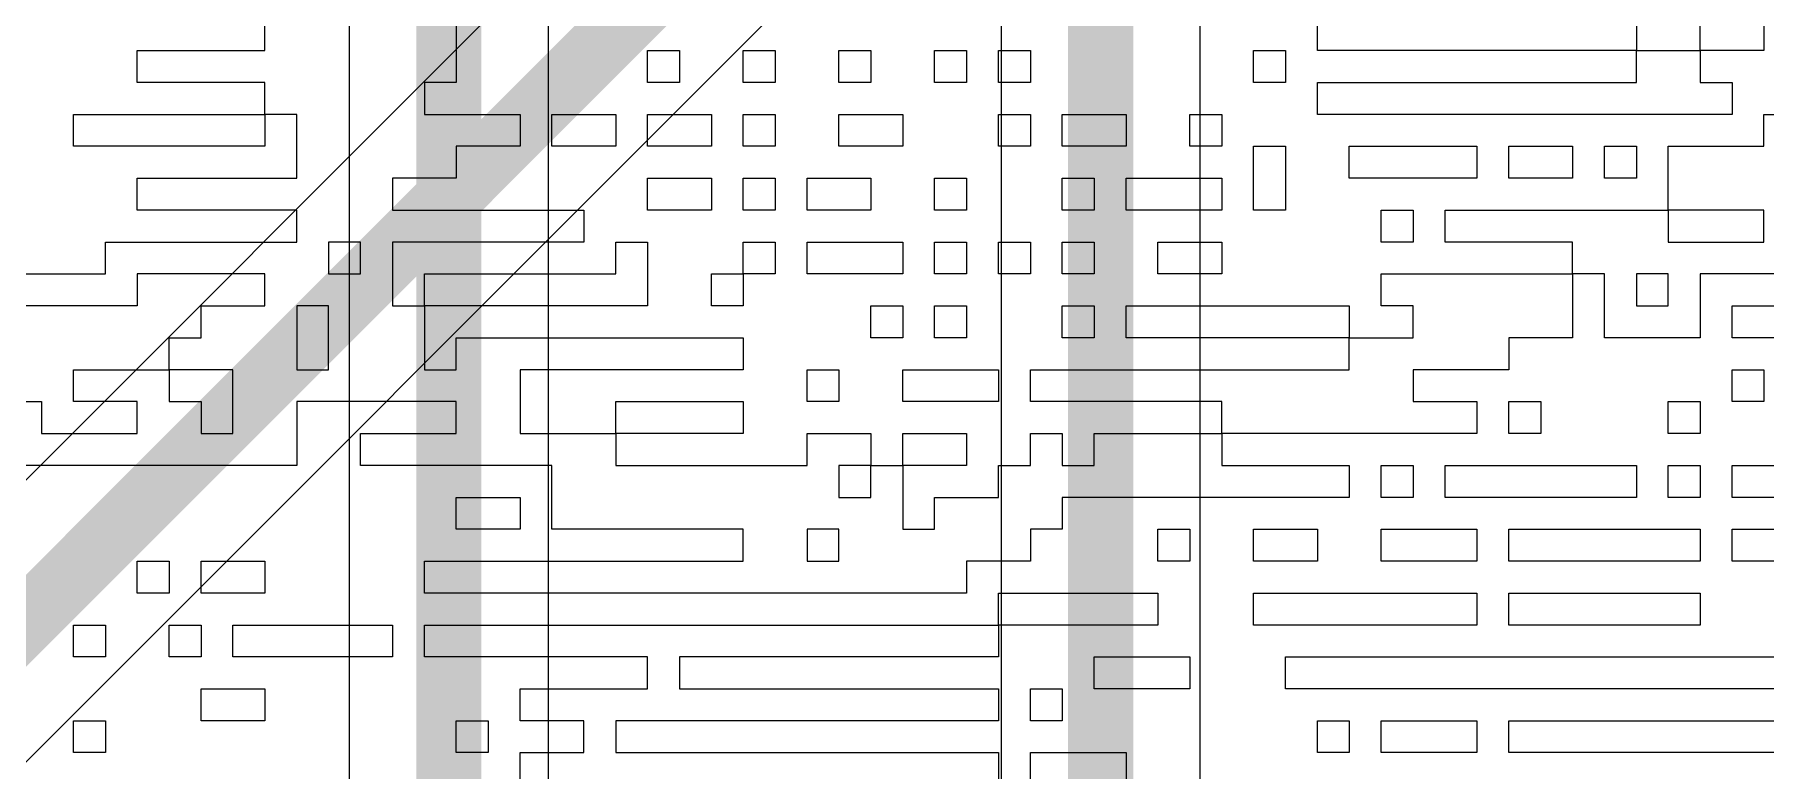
# Model space of a CAD drawing. Header units: inches. Extents: x 0.02 to 6.01, y 0.01 to 5.6.
# Drawn here: x 2.0914 to 2.357, y 2.9722 to 3.085 of the extents above; entities that cross this region are included whole.
import ezdxf

# ---------------------------------------------------------------- set-up
doc = ezdxf.new("R2010")
doc.units = ezdxf.units.IN
doc.header["$MEASUREMENT"] = 0
for name, color, linetype in [('Bottom Layer', 5, 'Continuous'), ('Bottom Overlay', 54, 'Continuous'), ('Top Layer', 1, 'Continuous')]:
    doc.layers.add(name, color=color, linetype=linetype)

msp = doc.modelspace()

# ---------------------------------------------------------------- linework, layer by layer
at = {"layer": 'Bottom Layer'}
for p, q in [((2.24371, 3.17034), (1.87022, 2.79684)), ((1.89184, 2.77522), (2.26086, 3.14423))]:
    msp.add_line(p, q, dxfattribs=at)
msp.add_lwpolyline([(1.855, 2.76, 0.01, 0.01, 0), (2.25453, 3.15953, 0.01, 0.01, 0)], format="xyseb", dxfattribs=at)
at = {"layer": 'Bottom Overlay'}
for p, q in [((2.12677, 3.08256), (2.12677, 3.08745)), ((2.15613, 3.08745), (2.15613, 3.07767)), ((2.28825, 3.08256), (2.28825, 3.08745)), ((2.33719, 3.08745), (2.33719, 3.08256)), ((2.34697, 3.08256), (2.34697, 3.08745)), ((2.35676, 3.08745), (2.35676, 3.08256)), ((2.1072, 3.07767), (2.1072, 3.08256)), ((2.1072, 3.08256), (2.12677, 3.08256)), ((2.18549, 3.08256), (2.19039, 3.08256)), ((2.18549, 3.07767), (2.18549, 3.08256)), ((2.19039, 3.08256), (2.19039, 3.07767)), ((2.20017, 3.07767), (2.20017, 3.08256)), ((2.20017, 3.08256), (2.20507, 3.08256)), ((2.20507, 3.08256), (2.20507, 3.07767)), ((2.21485, 3.07767), (2.21485, 3.08256)), ((2.21485, 3.08256), (2.21975, 3.08256)), ((2.21975, 3.08256), (2.21975, 3.07767)), ((2.22953, 3.08256), (2.23443, 3.08256)), ((2.22953, 3.07767), (2.22953, 3.08256)), ((2.23443, 3.08256), (2.23443, 3.07767)), ((2.23932, 3.08256), (2.24421, 3.08256)), ((2.23932, 3.07767), (2.23932, 3.08256)), ((2.24421, 3.08256), (2.24421, 3.07767)), ((2.27847, 3.07767), (2.27847, 3.08256)), ((2.27847, 3.08256), (2.28336, 3.08256)), ((2.28336, 3.08256), (2.28336, 3.07767)), ((2.33719, 3.08256), (2.28825, 3.08256)), ((2.33719, 3.07767), (2.33719, 3.08256)), ((2.33719, 3.08256), (2.34697, 3.08256)), ((2.34697, 3.08256), (2.34697, 3.07767)), ((2.35187, 3.08256), (2.34697, 3.08256)), ((2.35676, 3.08256), (2.35187, 3.08256)), ((2.12677, 3.07767), (2.1072, 3.07767)), ((2.12677, 3.07277), (2.12677, 3.07767)), ((2.15613, 3.07767), (2.15124, 3.07767)), ((2.15124, 3.07767), (2.15124, 3.07277)), ((2.19039, 3.07767), (2.18549, 3.07767)), ((2.20507, 3.07767), (2.20017, 3.07767)), ((2.21975, 3.07767), (2.21485, 3.07767)), ((2.23443, 3.07767), (2.22953, 3.07767)), ((2.24421, 3.07767), (2.23932, 3.07767)), ((2.28336, 3.07767), (2.27847, 3.07767)), ((2.28825, 3.07277), (2.28825, 3.07767)), ((2.28825, 3.07767), (2.33719, 3.07767)), ((2.34697, 3.07767), (2.35187, 3.07767)), ((2.35187, 3.07767), (2.35187, 3.07277)), ((2.09741, 3.06788), (2.09741, 3.07277)), ((2.09741, 3.07277), (2.12188, 3.07277)), ((2.12188, 3.07277), (2.12677, 3.07277)), ((2.13167, 3.07277), (2.12677, 3.07277)), ((2.12677, 3.07277), (2.12677, 3.06788)), ((2.13167, 3.06299), (2.13167, 3.07277)), ((2.15124, 3.07277), (2.16592, 3.07277)), ((2.16592, 3.07277), (2.16592, 3.06788)), ((2.17081, 3.06788), (2.17081, 3.07277)), ((2.17081, 3.07277), (2.17571, 3.07277)), ((2.17571, 3.07277), (2.1806, 3.07277)), ((2.1806, 3.07277), (2.1806, 3.06788)), ((2.18549, 3.07277), (2.19039, 3.07277)), ((2.18549, 3.06788), (2.18549, 3.07277)), ((2.19039, 3.07277), (2.19528, 3.07277)), ((2.19528, 3.07277), (2.19528, 3.06788)), ((2.20017, 3.06788), (2.20017, 3.07277)), ((2.20017, 3.07277), (2.20507, 3.07277)), ((2.20507, 3.07277), (2.20507, 3.06788)), ((2.21485, 3.06788), (2.21485, 3.07277)), ((2.21485, 3.07277), (2.22464, 3.07277)), ((2.22464, 3.07277), (2.22464, 3.06788)), ((2.23932, 3.07277), (2.24421, 3.07277)), ((2.23932, 3.06788), (2.23932, 3.07277)), ((2.24421, 3.07277), (2.24421, 3.06788)), ((2.24911, 3.06788), (2.24911, 3.07277)), ((2.24911, 3.07277), (2.25889, 3.07277)), ((2.25889, 3.07277), (2.25889, 3.06788)), ((2.26868, 3.06788), (2.26868, 3.07277)), ((2.26868, 3.07277), (2.27357, 3.07277)), ((2.27357, 3.07277), (2.27357, 3.06788)), ((2.31272, 3.07277), (2.28825, 3.07277)), ((2.31761, 3.07277), (2.31272, 3.07277)), ((2.35187, 3.07277), (2.31761, 3.07277)), ((2.35676, 3.06788), (2.35676, 3.07277)), ((2.35676, 3.07277), (2.36165, 3.07277)), ((2.12677, 3.06788), (2.09741, 3.06788)), ((2.16592, 3.06788), (2.15613, 3.06788)), ((2.15613, 3.06788), (2.15613, 3.06299)), ((2.1806, 3.06788), (2.17081, 3.06788)), ((2.19528, 3.06788), (2.18549, 3.06788)), ((2.20507, 3.06788), (2.20017, 3.06788)), ((2.21975, 3.06788), (2.21485, 3.06788)), ((2.22464, 3.06788), (2.21975, 3.06788)), ((2.24421, 3.06788), (2.23932, 3.06788)), ((2.25889, 3.06788), (2.24911, 3.06788)), ((2.27357, 3.06788), (2.26868, 3.06788)), ((2.27847, 3.06788), (2.28336, 3.06788)), ((2.27847, 3.05809), (2.27847, 3.06788)), ((2.28336, 3.06788), (2.28336, 3.05809)), ((2.29315, 3.06299), (2.29315, 3.06788)), ((2.29315, 3.06788), (2.31272, 3.06788)), ((2.31272, 3.06788), (2.31272, 3.06299)), ((2.31761, 3.06299), (2.31761, 3.06788)), ((2.31761, 3.06788), (2.3274, 3.06788)), ((2.3274, 3.06788), (2.3274, 3.06299)), ((2.33229, 3.06788), (2.33719, 3.06788)), ((2.33229, 3.06299), (2.33229, 3.06788)), ((2.33719, 3.06788), (2.33719, 3.06299)), ((2.34208, 3.05809), (2.34208, 3.06788)), ((2.34208, 3.06788), (2.35676, 3.06788)), ((2.1072, 3.05809), (2.1072, 3.06299)), ((2.1072, 3.06299), (2.13167, 3.06299)), ((2.15613, 3.06299), (2.14635, 3.06299)), ((2.14635, 3.06299), (2.14635, 3.05809)), ((2.18549, 3.05809), (2.18549, 3.06299)), ((2.18549, 3.06299), (2.19528, 3.06299)), ((2.19528, 3.06299), (2.19528, 3.05809)), ((2.20017, 3.05809), (2.20017, 3.06299)), ((2.20017, 3.06299), (2.20507, 3.06299)), ((2.20507, 3.06299), (2.20507, 3.05809)), ((2.20996, 3.05809), (2.20996, 3.06299)), ((2.20996, 3.06299), (2.21975, 3.06299)), ((2.21975, 3.06299), (2.21975, 3.05809)), ((2.22953, 3.05809), (2.22953, 3.06299)), ((2.22953, 3.06299), (2.23443, 3.06299)), ((2.23443, 3.06299), (2.23443, 3.05809)), ((2.24911, 3.05809), (2.24911, 3.06299)), ((2.24911, 3.06299), (2.254, 3.06299)), ((2.254, 3.06299), (2.254, 3.05809)), ((2.25889, 3.05809), (2.25889, 3.06299)), ((2.25889, 3.06299), (2.26379, 3.06299)), ((2.26379, 3.06299), (2.26868, 3.06299)), ((2.26868, 3.06299), (2.27357, 3.06299)), ((2.27357, 3.06299), (2.27357, 3.05809)), ((2.29804, 3.06299), (2.29315, 3.06299)), ((2.31272, 3.06299), (2.29804, 3.06299)), ((2.32251, 3.06299), (2.31761, 3.06299)), ((2.3274, 3.06299), (2.32251, 3.06299)), ((2.33719, 3.06299), (2.33229, 3.06299)), ((2.13167, 3.05809), (2.1072, 3.05809)), ((2.13167, 3.0532), (2.13167, 3.05809)), ((2.14635, 3.05809), (2.17571, 3.05809)), ((2.17571, 3.05809), (2.17571, 3.0532)), ((2.19039, 3.05809), (2.18549, 3.05809)), ((2.19528, 3.05809), (2.19039, 3.05809)), ((2.20507, 3.05809), (2.20017, 3.05809)), ((2.21975, 3.05809), (2.20996, 3.05809)), ((2.23443, 3.05809), (2.22953, 3.05809)), ((2.254, 3.05809), (2.24911, 3.05809)), ((2.27357, 3.05809), (2.25889, 3.05809)), ((2.28336, 3.05809), (2.27847, 3.05809)), ((2.29804, 3.0532), (2.29804, 3.05809)), ((2.29804, 3.05809), (2.30293, 3.05809)), ((2.30293, 3.05809), (2.30293, 3.0532)), ((2.30783, 3.0532), (2.30783, 3.05809)), ((2.30783, 3.05809), (2.34208, 3.05809)), ((2.34208, 3.05809), (2.34208, 3.0532)), ((2.35676, 3.05809), (2.34208, 3.05809)), ((2.35676, 3.0532), (2.35676, 3.05809)), ((2.10231, 3.04831), (2.10231, 3.0532)), ((2.10231, 3.0532), (2.13167, 3.0532)), ((2.14145, 3.0532), (2.13656, 3.0532)), ((2.13656, 3.0532), (2.13656, 3.04831)), ((2.14145, 3.04831), (2.14145, 3.0532)), ((2.17571, 3.0532), (2.14635, 3.0532)), ((2.14635, 3.0532), (2.14635, 3.04341)), ((2.1806, 3.04831), (2.1806, 3.0532)), ((2.1806, 3.0532), (2.18549, 3.0532)), ((2.18549, 3.0532), (2.18549, 3.04341)), ((2.20017, 3.0532), (2.20507, 3.0532)), ((2.20017, 3.04831), (2.20017, 3.0532)), ((2.20507, 3.0532), (2.20507, 3.04831)), ((2.20996, 3.04831), (2.20996, 3.0532)), ((2.20996, 3.0532), (2.22464, 3.0532)), ((2.22464, 3.0532), (2.22464, 3.04831)), ((2.22953, 3.04831), (2.22953, 3.0532)), ((2.22953, 3.0532), (2.23443, 3.0532)), ((2.23443, 3.0532), (2.23443, 3.04831)), ((2.23932, 3.04831), (2.23932, 3.0532)), ((2.23932, 3.0532), (2.24421, 3.0532)), ((2.24421, 3.0532), (2.24421, 3.04831)), ((2.24911, 3.04831), (2.24911, 3.0532)), ((2.24911, 3.0532), (2.254, 3.0532)), ((2.254, 3.0532), (2.254, 3.04831)), ((2.26379, 3.04831), (2.26379, 3.0532)), ((2.26379, 3.0532), (2.27357, 3.0532)), ((2.27357, 3.0532), (2.27357, 3.04831)), ((2.30293, 3.0532), (2.29804, 3.0532)), ((2.3274, 3.0532), (2.30783, 3.0532)), ((2.3274, 3.04831), (2.3274, 3.0532)), ((2.34208, 3.0532), (2.35676, 3.0532)), ((2.08763, 3.04831), (2.10231, 3.04831)), ((2.12677, 3.04831), (2.1072, 3.04831)), ((2.1072, 3.04831), (2.1072, 3.04341)), ((2.12677, 3.04341), (2.12677, 3.04831)), ((2.13656, 3.04831), (2.14145, 3.04831)), ((2.15124, 3.04341), (2.15124, 3.04831)), ((2.15124, 3.04831), (2.16103, 3.04831)), ((2.16103, 3.04831), (2.16592, 3.04831)), ((2.16592, 3.04831), (2.1806, 3.04831)), ((2.19528, 3.04341), (2.19528, 3.04831)), ((2.19528, 3.04831), (2.20017, 3.04831)), ((2.20507, 3.04831), (2.20017, 3.04831)), ((2.20017, 3.04831), (2.20017, 3.04341)), ((2.21485, 3.04831), (2.20996, 3.04831)), ((2.21975, 3.04831), (2.21485, 3.04831)), ((2.22464, 3.04831), (2.21975, 3.04831)), ((2.23443, 3.04831), (2.22953, 3.04831)), ((2.24421, 3.04831), (2.23932, 3.04831)), ((2.254, 3.04831), (2.24911, 3.04831)), ((2.27357, 3.04831), (2.26379, 3.04831)), ((2.29804, 3.04341), (2.29804, 3.04831)), ((2.29804, 3.04831), (2.3274, 3.04831)), ((2.3274, 3.04831), (2.3274, 3.03852)), ((2.33229, 3.04831), (2.3274, 3.04831)), ((2.33229, 3.03852), (2.33229, 3.04831)), ((2.34208, 3.04831), (2.33719, 3.04831)), ((2.33719, 3.04831), (2.33719, 3.04341)), ((2.34208, 3.04341), (2.34208, 3.04831)), ((2.39591, 3.04831), (2.34697, 3.04831)), ((2.34697, 3.04831), (2.34697, 3.03852)), ((2.1072, 3.04341), (2.08763, 3.04341)), ((2.11699, 3.03852), (2.11699, 3.04341)), ((2.11699, 3.04341), (2.12677, 3.04341)), ((2.13656, 3.04341), (2.13167, 3.04341)), ((2.13167, 3.04341), (2.13167, 3.03363)), ((2.13656, 3.03363), (2.13656, 3.04341)), ((2.14635, 3.04341), (2.15124, 3.04341)), ((2.15124, 3.04341), (2.15124, 3.03363)), ((2.18549, 3.04341), (2.15124, 3.04341)), ((2.20017, 3.04341), (2.19528, 3.04341)), ((2.21975, 3.03852), (2.21975, 3.04341)), ((2.21975, 3.04341), (2.22464, 3.04341)), ((2.22464, 3.04341), (2.22464, 3.03852)), ((2.22953, 3.04341), (2.23443, 3.04341)), ((2.22953, 3.03852), (2.22953, 3.04341)), ((2.23443, 3.04341), (2.23443, 3.03852)), ((2.24911, 3.03852), (2.24911, 3.04341)), ((2.24911, 3.04341), (2.254, 3.04341)), ((2.254, 3.04341), (2.254, 3.03852)), ((2.25889, 3.03852), (2.25889, 3.04341)), ((2.25889, 3.04341), (2.26868, 3.04341)), ((2.26868, 3.04341), (2.27357, 3.04341)), ((2.27357, 3.04341), (2.29315, 3.04341)), ((2.29315, 3.04341), (2.29315, 3.03852)), ((2.30293, 3.04341), (2.29804, 3.04341)), ((2.30293, 3.03852), (2.30293, 3.04341)), ((2.33719, 3.04341), (2.34208, 3.04341)), ((2.35187, 3.03852), (2.35187, 3.04341)), ((2.35187, 3.04341), (2.35676, 3.04341)), ((2.35676, 3.04341), (2.36165, 3.04341)), ((2.11209, 3.03363), (2.11209, 3.03852)), ((2.11209, 3.03852), (2.11699, 3.03852)), ((2.15613, 3.03363), (2.15613, 3.03852)), ((2.15613, 3.03852), (2.20017, 3.03852)), ((2.20017, 3.03852), (2.20017, 3.03363)), ((2.22464, 3.03852), (2.21975, 3.03852)), ((2.23443, 3.03852), (2.22953, 3.03852)), ((2.254, 3.03852), (2.24911, 3.03852)), ((2.29315, 3.03852), (2.25889, 3.03852)), ((2.29315, 3.03363), (2.29315, 3.03852)), ((2.29315, 3.03852), (2.30293, 3.03852)), ((2.3274, 3.03852), (2.31761, 3.03852)), ((2.31761, 3.03852), (2.31761, 3.03363)), ((2.34697, 3.03852), (2.33229, 3.03852)), ((2.36165, 3.03852), (2.35187, 3.03852)), ((2.09741, 3.02873), (2.09741, 3.03363)), ((2.09741, 3.03363), (2.11209, 3.03363)), ((2.11209, 3.03363), (2.11209, 3.02873)), ((2.12188, 3.03363), (2.11209, 3.03363)), ((2.12188, 3.02384), (2.12188, 3.03363)), ((2.13167, 3.03363), (2.13656, 3.03363)), ((2.15124, 3.03363), (2.15613, 3.03363)), ((2.20017, 3.03363), (2.16592, 3.03363)), ((2.16592, 3.03363), (2.16592, 3.02384)), ((2.20996, 3.02873), (2.20996, 3.03363)), ((2.20996, 3.03363), (2.21485, 3.03363)), ((2.21485, 3.03363), (2.21485, 3.02873)), ((2.22464, 3.02873), (2.22464, 3.03363)), ((2.22464, 3.03363), (2.23932, 3.03363)), ((2.23932, 3.03363), (2.23932, 3.02873)), ((2.24421, 3.02873), (2.24421, 3.03363)), ((2.24421, 3.03363), (2.24911, 3.03363)), ((2.24911, 3.03363), (2.254, 3.03363)), ((2.254, 3.03363), (2.29315, 3.03363)), ((2.31761, 3.03363), (2.30293, 3.03363)), ((2.30293, 3.03363), (2.30293, 3.02873)), ((2.35187, 3.02873), (2.35187, 3.03363)), ((2.35187, 3.03363), (2.35676, 3.03363)), ((2.35676, 3.03363), (2.35676, 3.02873)), ((2.08763, 3.02873), (2.09252, 3.02873)), ((2.09252, 3.02873), (2.09252, 3.02384)), ((2.1072, 3.02873), (2.09741, 3.02873)), ((2.1072, 3.02384), (2.1072, 3.02873)), ((2.11209, 3.02873), (2.11699, 3.02873)), ((2.11699, 3.02873), (2.11699, 3.02384)), ((2.15613, 3.02873), (2.13167, 3.02873)), ((2.13167, 3.02873), (2.13167, 3.01895)), ((2.15613, 3.02384), (2.15613, 3.02873)), ((2.1806, 3.02384), (2.1806, 3.02873)), ((2.1806, 3.02873), (2.20017, 3.02873)), ((2.20017, 3.02873), (2.20017, 3.02384)), ((2.21485, 3.02873), (2.20996, 3.02873)), ((2.23932, 3.02873), (2.22464, 3.02873)), ((2.27357, 3.02873), (2.24421, 3.02873)), ((2.27357, 3.02384), (2.27357, 3.02873)), ((2.30293, 3.02873), (2.31272, 3.02873)), ((2.31272, 3.02873), (2.31272, 3.02384)), ((2.31761, 3.02873), (2.32251, 3.02873)), ((2.31761, 3.02384), (2.31761, 3.02873)), ((2.32251, 3.02873), (2.32251, 3.02384)), ((2.34208, 3.02873), (2.34697, 3.02873)), ((2.34208, 3.02384), (2.34208, 3.02873)), ((2.34697, 3.02873), (2.34697, 3.02384)), ((2.35676, 3.02873), (2.35187, 3.02873)), ((2.09252, 3.02384), (2.1072, 3.02384)), ((2.11699, 3.02384), (2.12188, 3.02384)), ((2.14145, 3.01895), (2.14145, 3.02384)), ((2.14145, 3.02384), (2.15613, 3.02384)), ((2.16592, 3.02384), (2.1806, 3.02384)), ((2.19528, 3.02384), (2.1806, 3.02384)), ((2.1806, 3.02384), (2.1806, 3.01895)), ((2.20017, 3.02384), (2.19528, 3.02384)), ((2.20996, 3.01895), (2.20996, 3.02384)), ((2.20996, 3.02384), (2.21975, 3.02384)), ((2.21975, 3.02384), (2.21975, 3.01895)), ((2.22464, 3.01895), (2.22464, 3.02384)), ((2.22464, 3.02384), (2.22953, 3.02384)), ((2.22953, 3.02384), (2.23443, 3.02384)), ((2.23443, 3.02384), (2.23443, 3.01895)), ((2.24421, 3.01895), (2.24421, 3.02384)), ((2.24421, 3.02384), (2.24911, 3.02384)), ((2.24911, 3.02384), (2.24911, 3.01895)), ((2.254, 3.01895), (2.254, 3.02384)), ((2.254, 3.02384), (2.27357, 3.02384)), ((2.31272, 3.02384), (2.27357, 3.02384)), ((2.27357, 3.02384), (2.27357, 3.01895)), ((2.32251, 3.02384), (2.31761, 3.02384)), ((2.34697, 3.02384), (2.34208, 3.02384)), ((2.13167, 3.01895), (2.07784, 3.01895)), ((2.17081, 3.01895), (2.14145, 3.01895)), ((2.17081, 3.00916), (2.17081, 3.01895)), ((2.1806, 3.01895), (2.20996, 3.01895)), ((2.21975, 3.01895), (2.21485, 3.01895)), ((2.21485, 3.01895), (2.21485, 3.01405)), ((2.21975, 3.01895), (2.22464, 3.01895)), ((2.21975, 3.01405), (2.21975, 3.01895)), ((2.23443, 3.01895), (2.22464, 3.01895)), ((2.22464, 3.01895), (2.22464, 3.00916)), ((2.23932, 3.01405), (2.23932, 3.01895)), ((2.23932, 3.01895), (2.24421, 3.01895)), ((2.24911, 3.01895), (2.254, 3.01895)), ((2.27357, 3.01895), (2.29315, 3.01895)), ((2.29315, 3.01895), (2.29315, 3.01405)), ((2.29804, 3.01895), (2.30293, 3.01895)), ((2.29804, 3.01405), (2.29804, 3.01895)), ((2.30293, 3.01895), (2.30293, 3.01405)), ((2.30783, 3.01895), (2.31272, 3.01895)), ((2.30783, 3.01405), (2.30783, 3.01895)), ((2.31272, 3.01895), (2.33719, 3.01895)), ((2.33719, 3.01895), (2.33719, 3.01405)), ((2.34208, 3.01405), (2.34208, 3.01895)), ((2.34208, 3.01895), (2.34697, 3.01895)), ((2.34697, 3.01895), (2.34697, 3.01405)), ((2.35187, 3.01895), (2.35676, 3.01895)), ((2.35187, 3.01405), (2.35187, 3.01895)), ((2.35676, 3.01895), (2.36165, 3.01895)), ((2.15613, 3.00916), (2.15613, 3.01405)), ((2.15613, 3.01405), (2.16103, 3.01405)), ((2.16103, 3.01405), (2.16592, 3.01405)), ((2.16592, 3.01405), (2.16592, 3.00916)), ((2.21485, 3.01405), (2.21975, 3.01405)), ((2.22953, 3.00916), (2.22953, 3.01405)), ((2.22953, 3.01405), (2.23932, 3.01405)), ((2.29315, 3.01405), (2.24911, 3.01405)), ((2.24911, 3.01405), (2.24911, 3.00916)), ((2.30293, 3.01405), (2.29804, 3.01405)), ((2.33719, 3.01405), (2.30783, 3.01405)), ((2.34697, 3.01405), (2.34208, 3.01405)), ((2.36165, 3.01405), (2.35187, 3.01405)), ((2.16592, 3.00916), (2.15613, 3.00916)), ((2.20017, 3.00916), (2.17081, 3.00916)), ((2.20017, 3.00427), (2.20017, 3.00916)), ((2.21485, 3.00916), (2.20996, 3.00916)), ((2.20996, 3.00916), (2.20996, 3.00427)), ((2.21485, 3.00427), (2.21485, 3.00916)), ((2.22464, 3.00916), (2.22953, 3.00916)), ((2.24911, 3.00916), (2.24421, 3.00916)), ((2.24421, 3.00916), (2.24421, 3.00427)), ((2.26379, 3.00427), (2.26379, 3.00916)), ((2.26379, 3.00916), (2.26868, 3.00916)), ((2.26868, 3.00916), (2.26868, 3.00427)), ((2.27847, 3.00427), (2.27847, 3.00916)), ((2.27847, 3.00916), (2.28825, 3.00916)), ((2.28825, 3.00916), (2.28825, 3.00427)), ((2.29804, 3.00427), (2.29804, 3.00916)), ((2.29804, 3.00916), (2.31272, 3.00916)), ((2.31272, 3.00916), (2.31272, 3.00427)), ((2.31761, 3.00427), (2.31761, 3.00916)), ((2.31761, 3.00916), (2.34697, 3.00916)), ((2.34697, 3.00916), (2.34697, 3.00427)), ((2.35187, 3.00427), (2.35187, 3.00916)), ((2.35187, 3.00916), (2.35676, 3.00916)), ((2.35676, 3.00916), (2.36165, 3.00916)), ((2.1072, 2.99937), (2.1072, 3.00427)), ((2.1072, 3.00427), (2.11209, 3.00427)), ((2.11209, 3.00427), (2.11209, 2.99937)), ((2.11699, 2.99937), (2.11699, 3.00427)), ((2.11699, 3.00427), (2.12677, 3.00427)), ((2.12677, 3.00427), (2.12677, 2.99937)), ((2.15124, 2.99937), (2.15124, 3.00427)), ((2.15124, 3.00427), (2.20017, 3.00427)), ((2.20996, 3.00427), (2.21485, 3.00427)), ((2.24421, 3.00427), (2.23443, 3.00427)), ((2.23443, 3.00427), (2.23443, 2.99937)), ((2.26868, 3.00427), (2.26379, 3.00427)), ((2.28336, 3.00427), (2.27847, 3.00427)), ((2.28825, 3.00427), (2.28336, 3.00427)), ((2.31272, 3.00427), (2.29804, 3.00427)), ((2.34697, 3.00427), (2.31761, 3.00427)), ((2.36655, 3.00427), (2.35187, 3.00427)), ((2.11209, 2.99937), (2.1072, 2.99937)), ((2.12677, 2.99937), (2.11699, 2.99937)), ((2.23443, 2.99937), (2.15124, 2.99937)), ((2.23932, 2.99448), (2.23932, 2.99937)), ((2.23932, 2.99937), (2.26379, 2.99937)), ((2.26379, 2.99937), (2.26379, 2.99448)), ((2.27847, 2.99448), (2.27847, 2.99937)), ((2.27847, 2.99937), (2.31272, 2.99937)), ((2.31272, 2.99937), (2.31272, 2.99448)), ((2.31761, 2.99448), (2.31761, 2.99937)), ((2.31761, 2.99937), (2.34697, 2.99937)), ((2.34697, 2.99937), (2.34697, 2.99448)), ((2.09741, 2.98959), (2.09741, 2.99448)), ((2.09741, 2.99448), (2.10231, 2.99448)), ((2.10231, 2.99448), (2.10231, 2.98959)), ((2.11209, 2.98959), (2.11209, 2.99448)), ((2.11209, 2.99448), (2.11699, 2.99448)), ((2.11699, 2.99448), (2.11699, 2.98959)), ((2.12188, 2.98959), (2.12188, 2.99448)), ((2.12188, 2.99448), (2.14635, 2.99448)), ((2.14635, 2.99448), (2.14635, 2.98959)), ((2.15124, 2.98959), (2.15124, 2.99448)), ((2.15124, 2.99448), (2.23932, 2.99448)), ((2.26379, 2.99448), (2.23932, 2.99448)), ((2.23932, 2.99448), (2.23932, 2.98959)), ((2.31272, 2.99448), (2.27847, 2.99448)), ((2.33229, 2.99448), (2.31761, 2.99448)), ((2.33719, 2.99448), (2.33229, 2.99448)), ((2.34697, 2.99448), (2.33719, 2.99448)), ((2.10231, 2.98959), (2.09741, 2.98959)), ((2.11699, 2.98959), (2.11209, 2.98959)), ((2.13167, 2.98959), (2.12188, 2.98959)), ((2.13656, 2.98959), (2.13167, 2.98959)), ((2.14635, 2.98959), (2.13656, 2.98959)), ((2.18549, 2.98959), (2.15124, 2.98959)), ((2.18549, 2.98469), (2.18549, 2.98959)), ((2.23932, 2.98959), (2.19039, 2.98959)), ((2.19039, 2.98959), (2.19039, 2.98469)), ((2.254, 2.98469), (2.254, 2.98959)), ((2.254, 2.98959), (2.26868, 2.98959)), ((2.26868, 2.98959), (2.26868, 2.98469)), ((2.28336, 2.98469), (2.28336, 2.98959)), ((2.28336, 2.98959), (2.33229, 2.98959)), ((2.33229, 2.98959), (2.33719, 2.98959)), ((2.33719, 2.98959), (2.36655, 2.98959)), ((2.11699, 2.9798), (2.11699, 2.98469)), ((2.11699, 2.98469), (2.12677, 2.98469)), ((2.12677, 2.98469), (2.12677, 2.9798)), ((2.16592, 2.9798), (2.16592, 2.98469)), ((2.16592, 2.98469), (2.18549, 2.98469)), ((2.19039, 2.98469), (2.23932, 2.98469)), ((2.23932, 2.98469), (2.23932, 2.9798)), ((2.24421, 2.9798), (2.24421, 2.98469)), ((2.24421, 2.98469), (2.24911, 2.98469)), ((2.24911, 2.98469), (2.24911, 2.9798)), ((2.26868, 2.98469), (2.254, 2.98469)), ((2.36655, 2.98469), (2.28336, 2.98469)), ((2.09741, 2.97491), (2.09741, 2.9798)), ((2.09741, 2.9798), (2.10231, 2.9798)), ((2.10231, 2.9798), (2.10231, 2.97491)), ((2.12677, 2.9798), (2.11699, 2.9798)), ((2.15613, 2.97491), (2.15613, 2.9798)), ((2.15613, 2.9798), (2.16103, 2.9798)), ((2.16103, 2.9798), (2.16103, 2.97491)), ((2.17571, 2.9798), (2.16592, 2.9798)), ((2.17571, 2.97491), (2.17571, 2.9798)), ((2.23932, 2.9798), (2.1806, 2.9798)), ((2.1806, 2.9798), (2.1806, 2.97491)), ((2.24911, 2.9798), (2.24421, 2.9798)), ((2.28825, 2.9798), (2.29315, 2.9798)), ((2.28825, 2.97491), (2.28825, 2.9798)), ((2.29315, 2.9798), (2.29315, 2.97491)), ((2.29804, 2.97491), (2.29804, 2.9798)), ((2.29804, 2.9798), (2.31272, 2.9798)), ((2.31272, 2.9798), (2.31272, 2.97491)), ((2.31761, 2.97491), (2.31761, 2.9798)), ((2.31761, 2.9798), (2.37144, 2.9798)), ((2.10231, 2.97491), (2.09741, 2.97491)), ((2.16103, 2.97491), (2.15613, 2.97491)), ((2.16592, 2.97001), (2.16592, 2.97491)), ((2.16592, 2.97491), (2.17571, 2.97491)), ((2.1806, 2.97491), (2.23932, 2.97491)), ((2.23932, 2.97491), (2.23932, 2.97001)), ((2.24421, 2.97001), (2.24421, 2.97491)), ((2.24421, 2.97491), (2.25889, 2.97491)), ((2.25889, 2.97491), (2.25889, 2.97001)), ((2.29315, 2.97491), (2.28825, 2.97491)), ((2.31272, 2.97491), (2.29804, 2.97491)), ((2.35676, 2.97491), (2.31761, 2.97491)), ((2.36165, 2.97491), (2.35676, 2.97491))]:
    msp.add_line(p, q, dxfattribs=at)
at = {"layer": 'Top Layer'}
for p, q in [((2.23971, 3.19224), (2.23971, 2.79681)), ((2.13971, 3.185), (2.13971, 2.79681)), ((2.27029, 2.79681), (2.27029, 3.1859)), ((2.17029, 2.79681), (2.17029, 3.17867))]:
    msp.add_line(p, q, dxfattribs=at)
for points in [[(2.255, 2.76, 0.01, 0.01, 0), (2.255, 3.19224, 0.01, 0.01, 0)], [(2.155, 2.76, 0.01, 0.01, 0), (2.155, 3.185, 0.01, 0.01, 0)]]:
    msp.add_lwpolyline(points, format="xyseb", dxfattribs=at)

doc.saveas('drawing.dxf')
